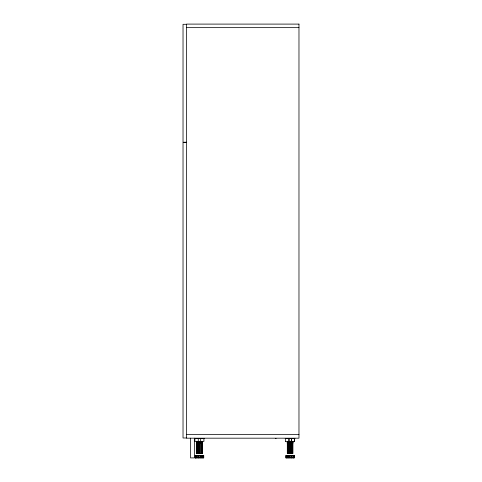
<?xml version="1.0" encoding="UTF-8"?>
<svg xmlns="http://www.w3.org/2000/svg" width="482" height="482" viewBox="0 0 482 482"><rect width="100%" height="100%" fill="white"/><g stroke="black" fill="none" stroke-linecap="round" stroke-linejoin="round"><path stroke-width="0.72" d="M186.576 24.299L183.027 24.299L183.027 142.214L186.576 142.214M186.576 27.649L298.973 27.649M186.576 142.606L183.027 142.606L183.027 437.987L186.576 437.987M186.576 434.631L298.973 434.631M194.463 438.56L204.326 438.56M275.312 438.578L276.096 438.578M285.169 438.56L295.026 438.56M285.585 441.392L294.61 441.392L294.61 438.56M196.421 442.597L202.368 442.597M287.127 442.597L293.068 442.597M196.421 442.976L202.368 442.976M287.127 442.976L293.068 442.976M195.27 455.635L197.668 455.635M199.03 455.635L197.897 455.635L197.897 457.9M200.247 455.635L203.458 455.635M288.375 455.635L285.977 455.635L286.037 457.9M289.736 455.635L288.598 455.635L288.598 457.9M290.953 455.635L294.159 455.635M195.174 457.9L203.747 457.9L203.747 455.448L195.174 455.448L195.27 457.9M294.568 438.56L294.568 441.392M293.978 455.635L293.978 457.9M293.665 455.635L293.665 457.9M293.195 455.448L293.195 457.9M292.887 441.392L292.887 453.562L287.308 453.562L287.308 441.392M292.676 441.392L292.676 453.562M292.52 441.392L292.52 453.562M292.176 455.635L292.176 457.9M292.074 441.392L292.074 453.562M291.917 441.392L291.917 453.562M291.622 455.635L291.622 457.9M291.502 455.635L291.502 457.9M291.164 440.711L291.164 453.562M290.483 455.448L290.483 457.9M290.098 441.392L290.098 453.562M290.062 441.392L290.062 453.562M289.399 455.635L289.399 457.9M289.134 441.392L289.134 453.562M289.031 453.562L288.983 438.56L288.965 441.392M288.935 455.635L288.935 457.9M288.23 441.392L288.23 453.562M288.128 441.392L288.128 453.562M287.7 441.392L287.7 453.562M287.597 455.448L287.597 457.9M287.489 441.392L287.489 453.562M286.953 455.635L286.953 457.9M286.525 455.635L286.525 457.9M285.585 438.56L285.633 441.392M203.91 438.56L203.91 441.392L194.879 441.392L194.927 438.56M203.277 455.635L203.277 457.9M202.964 455.635L202.964 457.9M202.488 455.448L202.488 457.9M202.187 441.392L202.187 453.562L196.602 453.562L196.602 441.392M201.819 441.392L201.819 453.562M201.789 441.392L201.789 453.562M201.476 455.635L201.476 457.9M201.368 441.392L201.368 453.562M201.211 441.392L201.211 453.562M200.922 455.635L200.922 457.9M200.801 455.635L200.801 457.9M200.687 438.56L200.663 441.392M200.464 441.392L200.464 453.562M199.783 455.448L199.783 457.9M199.397 441.392L199.397 453.562M199.361 441.392L199.361 453.562M198.698 455.635L198.698 457.9M198.427 441.392L198.427 453.562M198.325 453.562L198.259 438.56M198.229 455.635L198.229 457.9M197.524 441.392L197.524 453.562M197.421 441.392L197.421 453.562M196.891 455.448L196.891 457.9M196.819 441.392L196.819 453.562M196.246 455.635L196.246 457.9M195.819 455.635L195.819 457.9M195.427 455.448L195.427 457.9M195.337 455.635L195.337 457.9M194.463 438.18L194.463 457.9L190.523 457.9L190.523 438.18M298.973 24.1L186.576 24.1L186.576 438.18L298.973 438.18L298.973 24.1M294.454 455.448L285.88 455.448L285.88 457.9L294.454 457.9L294.454 455.448M291.393 441.392L291.393 438.56L291.369 441.392M202 453.562L202 441.392L201.97 453.562"/></g></svg>
